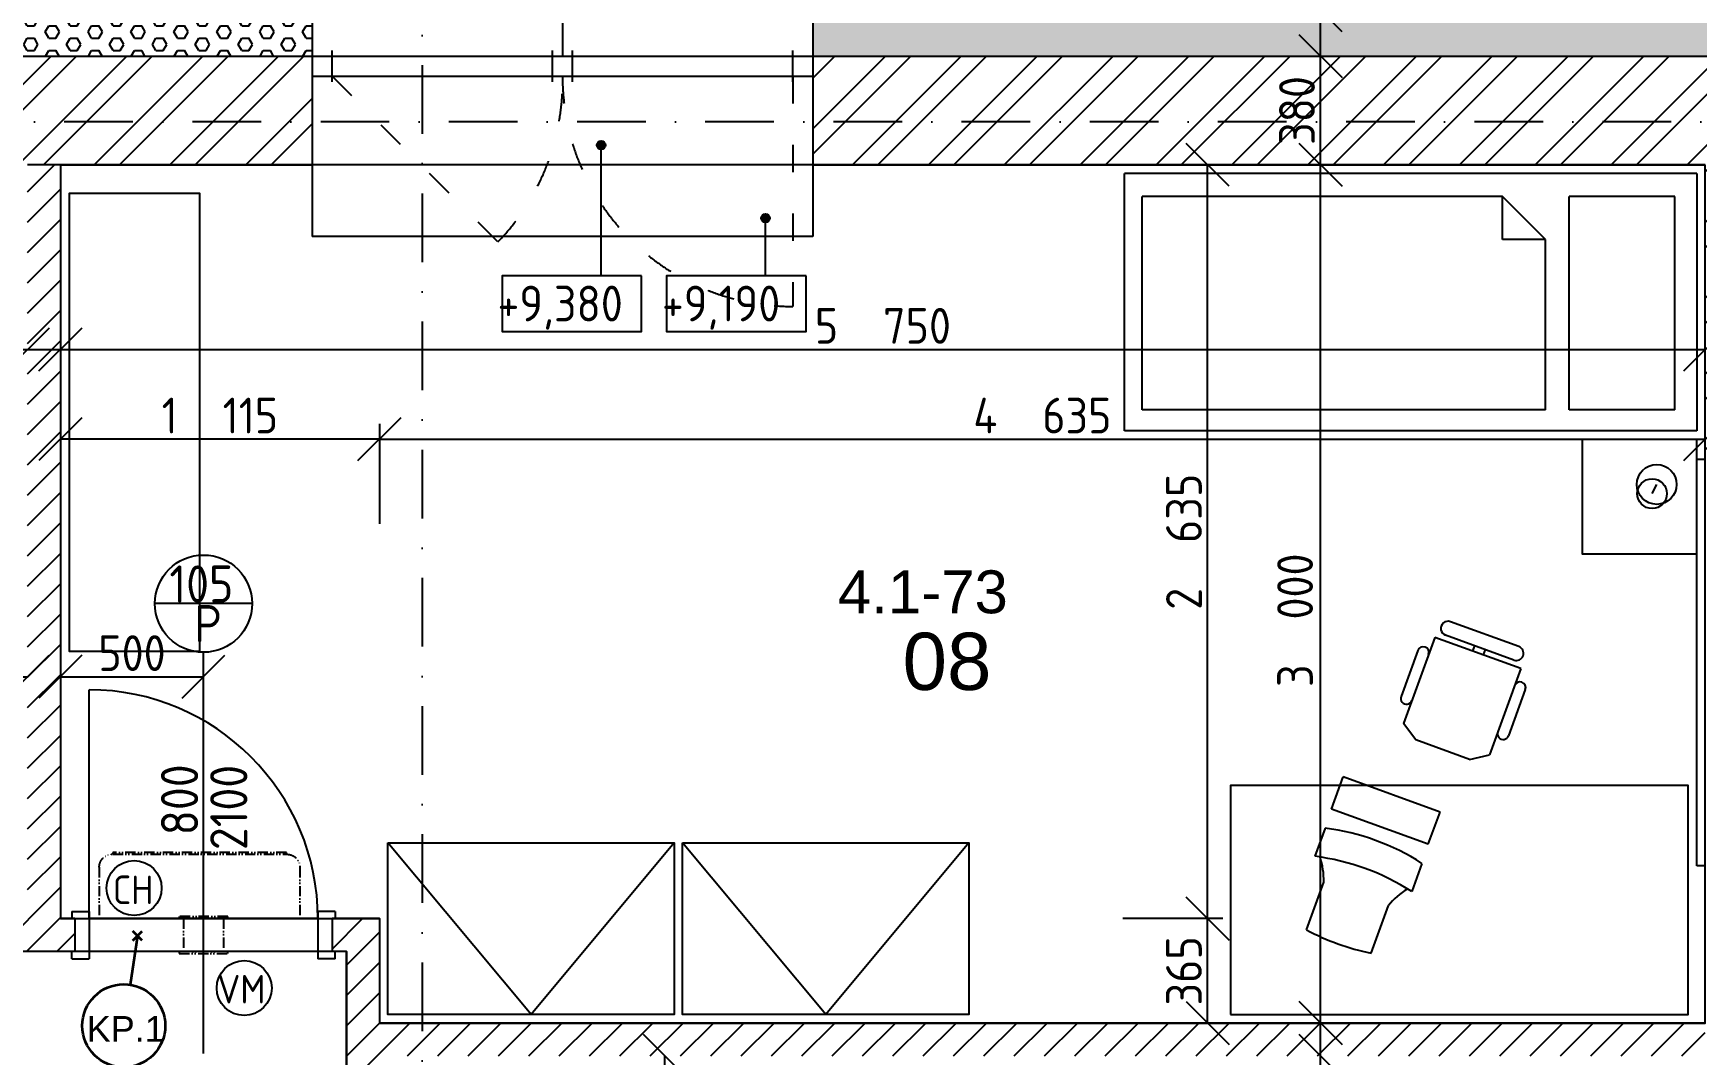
# Model space of a CAD drawing. Extents: x 4511820 to 5180432, y -1526536 to -944957.
# Drawn here: x 5034696 to 5040511, y -1072229 to -1068658 of the extents above; entities that cross this region are included whole.
import ezdxf

# ---------------------------------------------------------------- set-up
doc = ezdxf.new("R2010")
doc.units = 0
doc.header["$MEASUREMENT"] = 0
for name, pattern in [('ACAD_ISO03W100', [30, 12, -18]), ('ACAD_ISO12W100', [22, 12, -3, 0.5, -3, 0.5, -3]), ('BODKOCIARKOVANA_3', [5.6, 3, -1.3, 0, -1.3])]:
    doc.linetypes.add(name, pattern=pattern)
doc.layers.get('0').update_dxf_attribs({"linetype": 'CONTINUOUS'})
doc.layers.get('Defpoints').update_dxf_attribs({"color": 61, "linetype": 'CONTINUOUS'})
for name, color, linetype in [('DVERE', 45, 'CONTINUOUS'), ('HATCH', 7, 'CONTINUOUS'), ('KÓTY', 4, 'CONTINUOUS'), ('MÚRY', 1, 'CONTINUOUS'), ('OKNÁ', 143, 'CONTINUOUS'), ('osi', 253, 'CONTINUOUS'), ('Plochy', 41, 'CONTINUOUS'), ('POPIS', 7, 'CONTINUOUS'), ('TENKÁ', 7, 'CONTINUOUS'), ('ZARIADENIE', 47, 'CONTINUOUS'), ('ZZ-chladenie', 133, 'CONTINUOUS'), ('zz-vetr', 52, 'CONTINUOUS'), ('ŠRAFY', 82, 'CONTINUOUS')]:
    doc.layers.add(name, color=color, linetype=linetype)
doc.layers.add('preklady', color=74, linetype='CONTINUOUS', lineweight=35)
doc.styles.add('ARIAL', font='arial.ttf')
doc.styles.add('STYLE1', font='isocp.shx')
doc.dimstyles.new('STANDARD-50', dxfattribs={"dimtxt": 125, "dimasz": 150, "dimexe": 10, "dimexo": 200, "dimgap": 20, "dimtad": 1, "dimdsep": 46, "dimlunit": 6, "dimtxsty": 'STYLE1', "dimblk1": 'OBLIQUE', "dimblk2": 'OBLIQUE', "dimsah": 1, "dimcen": 2.5, "dimse1": 1, "dimse2": 1, "dimadec": 0, "dimazin": 0, "dimtfac": 1, "dimtmove": 1, "dimatfit": 3, "dimldrblk": 'OBLIQUE', "dimfxl": 1, "dimtolj": 1, "dimtzin": 0, "dimarcsym": 0})
pattern_1 = [(45, (462343.18, 70767), (-132.5825215, 132.5825215), []), (45, (462431.57, 70767), (-132.5825215, 132.5825215), [])]
pattern_2 = [(45, (515270.5, 400718.02), (-53.0330086, 53.0330086), [])]

# ---------------------------------------------------------------- blocks, each defined once
blk = doc.blocks.new('JEDNOPOSTEL')
at = {"layer": 'ZARIADENIE', "ltscale": 0.25}
for p, q in [((4449069, -1322230.2), (4447069, -1322230.2)), ((4447069, -1323130.2), (4447069, -1322230.2)), ((4449069, -1322230.2), (4449069, -1323130.2)), ((4449069, -1323130.2), (4447069, -1323130.2)), ((4448913, -1323349.6), (4448929.1, -1323317.4))]:
    blk.add_line(p, q, dxfattribs=at)
at = {"layer": 'ZARIADENIE', "color": 76, "ltscale": 0.25}
for p, q in [((4448390.6, -1322311.3), (4447130.6, -1322311.3)), ((4447130.6, -1323056.9), (4447130.6, -1322311.3)), ((4448540.6, -1322461.3), (4448390.6, -1322311.3)), ((4448390.6, -1322461.3), (4448390.6, -1322311.3)), ((4448992.6, -1322311.3), (4448623.3, -1322311.3)), ((4448623.3, -1323056.9), (4448623.3, -1322311.3)), ((4448992.6, -1323056.9), (4448992.6, -1322311.3)), ((4448540.6, -1322461.3), (4448390.6, -1322461.3)), ((4448540.6, -1323056.9), (4448540.6, -1322461.3)), ((4448540.6, -1323056.9), (4447130.6, -1323056.9)), ((4448992.6, -1323056.9), (4448623.3, -1323056.9))]:
    blk.add_line(p, q, dxfattribs=at)
at = {"layer": 'ZARIADENIE'}
blk.add_lwpolyline([(4448669, -1323160.2), (4448669, -1323560.2), (4449069, -1323560.2), (4449069, -1323160.2)], close=True, dxfattribs=at)
at = {"layer": 'ZARIADENIE', "ltscale": 0.25}
for centre, radius in [((4448929.1, -1323317.4), 69.7), ((4448913, -1323349.6), 51.9)]:
    blk.add_circle(centre, radius, dxfattribs=at)
blk = doc.blocks.new('SKRINA')
at = {"layer": 'ZARIADENIE'}
for p, q in [((4449069, -1324645.2), (4448469, -1324145.2)), ((4448469, -1325145.2), (4449069, -1324645.2))]:
    blk.add_line(p, q, dxfattribs=at)
blk.add_lwpolyline([(4448469, -1324145.2), (4448469, -1325145.2), (4449069, -1325145.2), (4449069, -1324145.2)], close=True, dxfattribs=at)
blk = doc.blocks.new('_OBLIQUE')
at = {"color": 0, "linetype": 'ByBlock'}
blk.add_line((-0.5, -0.5), (0.5, 0.5), dxfattribs=at)
blk = doc.blocks.new('*D20402')
at = {"layer": 'Defpoints', "color": 0}
for p in [(5030286, -1069736.2), (5034676, -1069736.2), (5034676, -1069763.5)]:
    blk.add_point(p, dxfattribs=at)
at = {"layer": 'KÓTY', "color": 0, "lineweight": -2}
blk.add_line((5030286, -1069763.5), (5034676, -1069763.5), dxfattribs=at)
at = {"layer": 'KÓTY', "color": 0, "linetype": 'ByBlock', "lineweight": -2, "xscale": 150, "yscale": 150, "zscale": 150, "rotation": 180}
blk.add_blockref('_OBLIQUE', (5030286, -1069763.5), dxfattribs=at)
at = {"layer": 'KÓTY', "color": 0, "linetype": 'ByBlock', "lineweight": -2, "xscale": 150, "yscale": 150, "zscale": 150}
blk.add_blockref('_OBLIQUE', (5034676, -1069763.5), dxfattribs=at)
at = {"layer": 'KÓTY', "color": 0, "insert": (5032481, -1069681), "char_height": 125, "attachment_point": 5, "style": 'STYLE1'}
blk.add_mtext('\\A1;4ﾠ390', dxfattribs=at)
blk = doc.blocks.new('*D20403')
at = {"layer": 'Defpoints', "color": 0}
for p in [(5034676, -1069736.2), (5034791, -1069736.2), (5034791, -1069763.5)]:
    blk.add_point(p, dxfattribs=at)
at = {"layer": 'KÓTY', "color": 0, "lineweight": -2}
blk.add_line((5034676, -1069763.5), (5034791, -1069763.5), dxfattribs=at)
at = {"layer": 'KÓTY', "color": 0, "linetype": 'ByBlock', "lineweight": -2, "xscale": 150, "yscale": 150, "zscale": 150, "rotation": 180}
blk.add_blockref('_OBLIQUE', (5034676, -1069763.5), dxfattribs=at)
at = {"layer": 'KÓTY', "color": 0, "linetype": 'ByBlock', "lineweight": -2, "xscale": 150, "yscale": 150, "zscale": 150}
blk.add_blockref('_OBLIQUE', (5034791, -1069763.5), dxfattribs=at)
at = {"layer": 'KÓTY', "color": 0, "insert": (5034566, -1069651), "char_height": 125, "attachment_point": 5, "style": 'STYLE1'}
blk.add_mtext('\\A1;115', dxfattribs=at)
blk = doc.blocks.new('*D20404')
at = {"layer": 'Defpoints', "color": 0}
for p in [(5040541, -1069448.7), (5034791, -1069736.2), (5040541, -1069763.5)]:
    blk.add_point(p, dxfattribs=at)
at = {"layer": 'KÓTY', "color": 0, "lineweight": -2}
blk.add_line((5034791, -1069763.5), (5040541, -1069763.5), dxfattribs=at)
at = {"layer": 'KÓTY', "color": 0, "linetype": 'ByBlock', "lineweight": -2, "xscale": 150, "yscale": 150, "zscale": 150, "rotation": 180}
blk.add_blockref('_OBLIQUE', (5034791, -1069763.5), dxfattribs=at)
at = {"layer": 'KÓTY', "color": 0, "linetype": 'ByBlock', "lineweight": -2, "xscale": 150, "yscale": 150, "zscale": 150}
blk.add_blockref('_OBLIQUE', (5040541, -1069763.5), dxfattribs=at)
at = {"layer": 'KÓTY', "color": 0, "insert": (5037666, -1069681), "char_height": 125, "attachment_point": 5, "style": 'STYLE1'}
blk.add_mtext('\\A1;5ﾠ750', dxfattribs=at)
blk = doc.blocks.new('*D20405')
at = {"layer": 'Defpoints', "color": 0}
for p in [(5034676, -1070907.5), (5033291, -1071060.4), (5034676, -1071060.4)]:
    blk.add_point(p, dxfattribs=at)
at = {"layer": 'KÓTY', "color": 0, "lineweight": -2}
blk.add_line((5033291, -1070907.5), (5034676, -1070907.5), dxfattribs=at)
at = {"layer": 'KÓTY', "color": 0, "linetype": 'ByBlock', "lineweight": -2, "xscale": 150, "yscale": 150, "zscale": 150, "rotation": 180}
blk.add_blockref('_OBLIQUE', (5033291, -1070907.5), dxfattribs=at)
at = {"layer": 'KÓTY', "color": 0, "linetype": 'ByBlock', "lineweight": -2, "xscale": 150, "yscale": 150, "zscale": 150}
blk.add_blockref('_OBLIQUE', (5034676, -1070907.5), dxfattribs=at)
at = {"layer": 'KÓTY', "color": 0, "insert": (5033983.5, -1070825), "char_height": 125, "attachment_point": 5, "style": 'STYLE1'}
blk.add_mtext('\\A1;1ﾠ385', dxfattribs=at)
blk = doc.blocks.new('*D20406')
at = {"layer": 'Defpoints', "color": 0}
for p in [(5035291, -1070907.5), (5034791, -1071753.2), (5035291, -1071753.2)]:
    blk.add_point(p, dxfattribs=at)
at = {"layer": 'KÓTY', "color": 0, "lineweight": -2}
blk.add_line((5034791, -1070907.5), (5035291, -1070907.5), dxfattribs=at)
at = {"layer": 'KÓTY', "color": 0, "linetype": 'ByBlock', "lineweight": -2, "xscale": 150, "yscale": 150, "zscale": 150, "rotation": 180}
blk.add_blockref('_OBLIQUE', (5034791, -1070907.5), dxfattribs=at)
at = {"layer": 'KÓTY', "color": 0, "linetype": 'ByBlock', "lineweight": -2, "xscale": 150, "yscale": 150, "zscale": 150}
blk.add_blockref('_OBLIQUE', (5035291, -1070907.5), dxfattribs=at)
at = {"layer": 'KÓTY', "color": 0, "insert": (5035041, -1070825), "char_height": 125, "attachment_point": 5, "style": 'STYLE1'}
blk.add_mtext('\\A1;500', dxfattribs=at)
blk = doc.blocks.new('*D20409')
at = {"layer": 'Defpoints', "color": 0}
for p in [(5039196.2, -1072233.2), (5039196.2, -1072233.2), (5039191, -1075428.2)]:
    blk.add_point(p, dxfattribs=at)
at = {"layer": 'KÓTY', "color": 0, "lineweight": -2}
blk.add_line((5039196.2, -1075428.2), (5039196.2, -1072233.2), dxfattribs=at)
at = {"layer": 'KÓTY', "color": 0, "linetype": 'ByBlock', "lineweight": -2, "xscale": 150, "yscale": 150, "zscale": 150}
for p, rotation in [((5039196.2, -1072233.2), 90), ((5039196.2, -1075428.2), 270)]:
    blk.add_blockref('_OBLIQUE', p, dxfattribs=dict(at, rotation=rotation))
at = {"layer": 'KÓTY', "color": 0, "insert": (5039113.6, -1073830.7), "char_height": 125, "attachment_point": 5, "rotation": 90, "style": 'STYLE1'}
blk.add_mtext('\\A1;3ﾠ195', dxfattribs=at)
blk = doc.blocks.new('*D20410')
at = {"layer": 'Defpoints', "color": 0}
for p in [(5039196.2, -1072118.2), (5039196.2, -1072118.2), (5039196.2, -1072233.2)]:
    blk.add_point(p, dxfattribs=at)
at = {"layer": 'KÓTY', "color": 0, "lineweight": -2}
blk.add_line((5039196.2, -1072233.2), (5039196.2, -1072118.2), dxfattribs=at)
at = {"layer": 'KÓTY', "color": 0, "linetype": 'ByBlock', "lineweight": -2, "xscale": 150, "yscale": 150, "zscale": 150}
for p, rotation in [((5039196.2, -1072118.2), 90), ((5039196.2, -1072233.2), 270)]:
    blk.add_blockref('_OBLIQUE', p, dxfattribs=dict(at, rotation=rotation))
at = {"layer": 'KÓTY', "color": 0, "insert": (5039092, -1072354), "char_height": 125, "attachment_point": 5, "rotation": 90, "style": 'STYLE1'}
blk.add_mtext('\\A1;115', dxfattribs=at)
blk = doc.blocks.new('*D20411')
at = {"layer": 'Defpoints', "color": 0}
for p in [(5039196.2, -1069118.2), (5039196.2, -1069118.2), (5039196.2, -1072118.2)]:
    blk.add_point(p, dxfattribs=at)
at = {"layer": 'KÓTY', "color": 0, "lineweight": -2}
blk.add_line((5039196.2, -1072118.2), (5039196.2, -1069118.2), dxfattribs=at)
at = {"layer": 'KÓTY', "color": 0, "linetype": 'ByBlock', "lineweight": -2, "xscale": 150, "yscale": 150, "zscale": 150}
for p, rotation in [((5039196.2, -1069118.2), 90), ((5039196.2, -1072118.2), 270)]:
    blk.add_blockref('_OBLIQUE', p, dxfattribs=dict(at, rotation=rotation))
at = {"layer": 'KÓTY', "color": 0, "insert": (5039107, -1070710), "char_height": 125, "attachment_point": 5, "rotation": 90, "style": 'STYLE1'}
blk.add_mtext('\\A1;3ﾠ000', dxfattribs=at)
blk = doc.blocks.new('*D20421')
at = {"layer": 'Defpoints', "color": 0}
for p in [(5039196.2, -1068738.2), (5039196.2, -1068738.2), (5039196.2, -1069118.2)]:
    blk.add_point(p, dxfattribs=at)
at = {"layer": 'KÓTY', "color": 0, "lineweight": -2}
blk.add_line((5039196.2, -1069118.2), (5039196.2, -1068738.2), dxfattribs=at)
at = {"layer": 'KÓTY', "color": 0, "linetype": 'ByBlock', "lineweight": -2, "xscale": 150, "yscale": 150, "zscale": 150}
for p, rotation in [((5039196.2, -1068738.2), 90), ((5039196.2, -1069118.2), 270)]:
    blk.add_blockref('_OBLIQUE', p, dxfattribs=dict(at, rotation=rotation))
at = {"layer": 'KÓTY', "color": 0, "insert": (5039113.7, -1068928.2), "char_height": 125, "attachment_point": 5, "rotation": 90, "style": 'STYLE1'}
blk.add_mtext('\\A1;380', dxfattribs=at)
blk = doc.blocks.new('*D20422')
at = {"layer": 'Defpoints', "color": 0}
for p in [(5039196.2, -1068578.2), (5039196.2, -1068578.2), (5039196.2, -1068738.2)]:
    blk.add_point(p, dxfattribs=at)
at = {"layer": 'KÓTY', "color": 0, "lineweight": -2}
blk.add_line((5039196.2, -1068738.2), (5039196.2, -1068578.2), dxfattribs=at)
at = {"layer": 'KÓTY', "color": 0, "linetype": 'ByBlock', "lineweight": -2, "xscale": 150, "yscale": 150, "zscale": 150}
for p, rotation in [((5039196.2, -1068578.2), 90), ((5039196.2, -1068738.2), 270)]:
    blk.add_blockref('_OBLIQUE', p, dxfattribs=dict(at, rotation=rotation))
at = {"layer": 'KÓTY', "color": 0, "insert": (5039040, -1068460), "char_height": 125, "attachment_point": 5, "rotation": 90, "style": 'STYLE1'}
blk.add_mtext('\\A1;160', dxfattribs=at)
blk = doc.blocks.new('*D20438')
at = {"layer": 'Defpoints', "color": 0}
for p in [(5035906, -1071753.2), (5038801, -1071753.2), (5035906, -1072118.2)]:
    blk.add_point(p, dxfattribs=at)
at = {"layer": 'KÓTY', "color": 0, "lineweight": -2}
blk.add_line((5038801, -1072118.2), (5038801, -1071753.2), dxfattribs=at)
at = {"layer": 'KÓTY', "color": 0, "linetype": 'ByBlock', "lineweight": -2, "xscale": 150, "yscale": 150, "zscale": 150}
for p, rotation in [((5038801, -1071753.2), 90), ((5038801, -1072118.2), 270)]:
    blk.add_blockref('_OBLIQUE', p, dxfattribs=dict(at, rotation=rotation))
at = {"layer": 'KÓTY', "color": 0, "insert": (5038718.5, -1071935.7), "char_height": 125, "attachment_point": 5, "rotation": 90, "style": 'STYLE1'}
blk.add_mtext('\\A1;365', dxfattribs=at)
blk = doc.blocks.new('*D20439')
at = {"layer": 'Defpoints', "color": 0}
for p in [(5035906, -1069118.2), (5038801, -1069118.2), (5035906, -1071753.2)]:
    blk.add_point(p, dxfattribs=at)
at = {"layer": 'KÓTY', "color": 0, "lineweight": -2}
blk.add_line((5038801, -1071753.2), (5038801, -1069118.2), dxfattribs=at)
at = {"layer": 'KÓTY', "color": 0, "linetype": 'ByBlock', "lineweight": -2, "xscale": 150, "yscale": 150, "zscale": 150}
for p, rotation in [((5038801, -1069118.2), 90), ((5038801, -1071753.2), 270)]:
    blk.add_blockref('_OBLIQUE', p, dxfattribs=dict(at, rotation=rotation))
at = {"layer": 'KÓTY', "color": 0, "insert": (5038718.5, -1070435.7), "char_height": 125, "attachment_point": 5, "rotation": 90, "style": 'STYLE1'}
blk.add_mtext('\\A1;2ﾠ635', dxfattribs=at)
blk = doc.blocks.new('*D20440')
at = {"layer": 'Defpoints', "color": 0}
for p in [(5036598.8, -1072233.2), (5036904, -1072233.2), (5036598.8, -1072978.2)]:
    blk.add_point(p, dxfattribs=at)
at = {"layer": 'KÓTY', "color": 0, "lineweight": -2}
blk.add_line((5036904, -1072978.2), (5036904, -1072233.2), dxfattribs=at)
at = {"layer": 'KÓTY', "color": 0, "linetype": 'ByBlock', "lineweight": -2, "xscale": 150, "yscale": 150, "zscale": 150}
for p, rotation in [((5036904, -1072233.2), 90), ((5036904, -1072978.2), 270)]:
    blk.add_blockref('_OBLIQUE', p, dxfattribs=dict(at, rotation=rotation))
at = {"layer": 'KÓTY', "color": 0, "insert": (5036821.5, -1072605.7), "char_height": 125, "attachment_point": 5, "rotation": 90, "style": 'STYLE1'}
blk.add_mtext('\\A1;745', dxfattribs=at)
blk = doc.blocks.new('*D20451')
at = {"layer": 'Defpoints', "color": 0}
for p in [(5034791, -1070077), (5034791, -1071753.2), (5035906, -1071753.2)]:
    blk.add_point(p, dxfattribs=at)
at = {"layer": 'KÓTY', "color": 0, "lineweight": -2}
blk.add_line((5035906, -1070077), (5034791, -1070077), dxfattribs=at)
at = {"layer": 'KÓTY', "color": 0, "linetype": 'ByBlock', "lineweight": -2, "xscale": 150, "yscale": 150, "zscale": 150, "rotation": 180}
blk.add_blockref('_OBLIQUE', (5034791, -1070077), dxfattribs=at)
at = {"layer": 'KÓTY', "color": 0, "linetype": 'ByBlock', "lineweight": -2, "xscale": 150, "yscale": 150, "zscale": 150}
blk.add_blockref('_OBLIQUE', (5035906, -1070077), dxfattribs=at)
at = {"layer": 'KÓTY', "color": 0, "insert": (5035348.5, -1069994.5), "char_height": 125, "attachment_point": 5, "style": 'STYLE1'}
blk.add_mtext('\\A1;1ﾠ115', dxfattribs=at)
blk = doc.blocks.new('*D20453')
at = {"layer": 'Defpoints', "color": 0}
for p in [(5040541, -1070077), (5035906, -1071753.2), (5040541, -1071843.2)]:
    blk.add_point(p, dxfattribs=at)
at = {"layer": 'KÓTY', "color": 0, "lineweight": -2}
blk.add_line((5035906, -1070077), (5040541, -1070077), dxfattribs=at)
at = {"layer": 'KÓTY', "color": 0, "linetype": 'ByBlock', "lineweight": -2, "xscale": 150, "yscale": 150, "zscale": 150, "rotation": 180}
blk.add_blockref('_OBLIQUE', (5035906, -1070077), dxfattribs=at)
at = {"layer": 'KÓTY', "color": 0, "linetype": 'ByBlock', "lineweight": -2, "xscale": 150, "yscale": 150, "zscale": 150}
blk.add_blockref('_OBLIQUE', (5040541, -1070077), dxfattribs=at)
at = {"layer": 'KÓTY', "color": 0, "insert": (5038223.5, -1069994.5), "char_height": 125, "attachment_point": 5, "style": 'STYLE1'}
blk.add_mtext('\\A1;4ﾠ635', dxfattribs=at)
blk = doc.blocks.new('chlad2')
at = {"layer": 'ZZ-chladenie', "linetype": 'ACAD_ISO12W100', "ltscale": 3}
for p, q in [((5102412.5, -1105747.3), (5102592.5, -1105747.3)), ((5102412.5, -1106448.4), (5102592.5, -1106448.4))]:
    blk.add_line(p, q, dxfattribs=at)
blk.add_lwpolyline([(5102367.5, -1106402), (5102360.8, -1106402), (5102360.8, -1105794.8), (5102367.5, -1105794.8)], close=True, dxfattribs=at)
for centre, start, end in [((5102412.5, -1105792.3), 90, 180), ((5102412.5, -1106403.4), 180, 270)]:
    blk.add_arc(centre, 45, start, end, dxfattribs=at)
blk = doc.blocks.new('*D21276')
at = {"layer": 'Defpoints', "color": 0}
for p in [(5039921, -1062598.2), (5039921, -1068738.2), (5042987.5, -1068738.2)]:
    blk.add_point(p, dxfattribs=at)
at = {"layer": 'KÓTY', "color": 0, "lineweight": -2}
blk.add_line((5042987.5, -1062598.2), (5042987.5, -1068738.2), dxfattribs=at)
at = {"layer": 'KÓTY', "color": 0, "linetype": 'ByBlock', "lineweight": -2, "xscale": 150, "yscale": 150, "zscale": 150}
for p, rotation in [((5042987.5, -1062598.2), 90), ((5042987.5, -1068738.2), 270)]:
    blk.add_blockref('_OBLIQUE', p, dxfattribs=dict(at, rotation=rotation))
at = {"layer": 'KÓTY', "color": 0, "insert": (5042905, -1065668.2), "char_height": 125, "attachment_point": 5, "rotation": 90, "style": 'STYLE1'}
blk.add_mtext('\\A1;6ﾠ140', dxfattribs=at)
blk = doc.blocks.new('*D45351')
at = {"layer": 'Defpoints', "color": 0}
for p in [(5035671, -1066883.6), (5033921, -1068738.2), (5035671, -1068738.2)]:
    blk.add_point(p, dxfattribs=at)
at = {"layer": 'KÓTY', "color": 0, "lineweight": -2}
blk.add_line((5033921, -1066883.6), (5035671, -1066883.6), dxfattribs=at)
at = {"layer": 'KÓTY', "color": 0, "linetype": 'ByBlock', "lineweight": -2, "xscale": 150, "yscale": 150, "zscale": 150, "rotation": 180}
blk.add_blockref('_OBLIQUE', (5033921, -1066883.6), dxfattribs=at)
at = {"layer": 'KÓTY', "color": 0, "linetype": 'ByBlock', "lineweight": -2, "xscale": 150, "yscale": 150, "zscale": 150}
blk.add_blockref('_OBLIQUE', (5035671, -1066883.6), dxfattribs=at)
at = {"layer": 'KÓTY', "color": 0, "insert": (5034796, -1066801.1), "char_height": 125, "attachment_point": 5, "style": 'STYLE1'}
blk.add_mtext('\\A1;1ﾠ750', dxfattribs=at)
blk = doc.blocks.new('*D45352')
at = {"layer": 'Defpoints', "color": 0}
for p in [(5037421, -1066883.6), (5035671, -1068738.2), (5037421, -1068738.2)]:
    blk.add_point(p, dxfattribs=at)
at = {"layer": 'KÓTY', "color": 0, "lineweight": -2}
blk.add_line((5035671, -1066883.6), (5037421, -1066883.6), dxfattribs=at)
at = {"layer": 'KÓTY', "color": 0, "linetype": 'ByBlock', "lineweight": -2, "xscale": 150, "yscale": 150, "zscale": 150, "rotation": 180}
blk.add_blockref('_OBLIQUE', (5035671, -1066883.6), dxfattribs=at)
at = {"layer": 'KÓTY', "color": 0, "linetype": 'ByBlock', "lineweight": -2, "xscale": 150, "yscale": 150, "zscale": 150}
blk.add_blockref('_OBLIQUE', (5037421, -1066883.6), dxfattribs=at)
at = {"layer": 'KÓTY', "color": 0, "insert": (5036546, -1066801.1), "char_height": 125, "attachment_point": 5, "style": 'STYLE1'}
blk.add_mtext('\\A1;1ﾠ750', dxfattribs=at)
blk = doc.blocks.new('*D45353')
at = {"layer": 'Defpoints', "color": 0}
for p in [(5040921, -1066883.6), (5037421, -1068738.2), (5040921, -1068738.2)]:
    blk.add_point(p, dxfattribs=at)
at = {"layer": 'KÓTY', "color": 0, "lineweight": -2}
blk.add_line((5037421, -1066883.6), (5040921, -1066883.6), dxfattribs=at)
at = {"layer": 'KÓTY', "color": 0, "linetype": 'ByBlock', "lineweight": -2, "xscale": 150, "yscale": 150, "zscale": 150, "rotation": 180}
blk.add_blockref('_OBLIQUE', (5037421, -1066883.6), dxfattribs=at)
at = {"layer": 'KÓTY', "color": 0, "linetype": 'ByBlock', "lineweight": -2, "xscale": 150, "yscale": 150, "zscale": 150}
blk.add_blockref('_OBLIQUE', (5040921, -1066883.6), dxfattribs=at)
at = {"layer": 'KÓTY', "color": 0, "insert": (5039171, -1066801.1), "char_height": 125, "attachment_point": 5, "style": 'STYLE1'}
blk.add_mtext('\\A1;3ﾠ500', dxfattribs=at)

msp = doc.modelspace()

# ---------------------------------------------------------------- hatches: boundary and pattern name
at = {"layer": 'HATCH'}
h = msp.add_hatch(color=256, dxfattribs=at)
h.dxf.hatch_style = 1
h.paths.add_polyline_path([(5036696, -1069049.672, -2.41421356), (5036681, -1069034.672, -0.41421356)])
h = msp.add_hatch(color=256, dxfattribs=at)
h.dxf.hatch_style = 1
h.paths.add_polyline_path([(5037271, -1069304.172, -2.41421356), (5037256, -1069289.172, -0.41421356)])
at = {"layer": 'ŠRAFY'}
h = msp.add_hatch(dxfattribs=at)
h.set_pattern_fill('HEX', color=256, scale=200)
h.paths.add_polyline_path([(5035671, -1068578.172), (5033921, -1068578.172), (5033921, -1068738.172), (5035671, -1068738.172)])
h = msp.add_hatch(dxfattribs=at)
h.set_pattern_fill('HEX', color=256, scale=200)
h.paths.add_polyline_path([(5037421, -1068738.172), (5040921, -1068738.172), (5040921, -1070148.172), (5041081, -1070148.172), (5041081, -1068578.172), (5040881, -1068578.172), (5040721, -1068578.172), (5040521, -1068578.172), (5037421, -1068578.172)])
h = msp.add_hatch(dxfattribs=at)
h.set_pattern_fill('ANSI32', color=256, scale=500)
h.set_pattern_definition(pattern_1)
h.paths.add_polyline_path([(5033921, -1068738.172), (5033921, -1068808.172), (5033921, -1069118.172), (5034676, -1069118.172), (5034791, -1069118.172), (5035671, -1069118.172), (5035671, -1068808.172), (5035671, -1068738.172)])
h = msp.add_hatch(dxfattribs=at)
h.set_pattern_fill('ANSI32', color=256, scale=500)
h.set_pattern_definition(pattern_1)
h.paths.add_polyline_path([(5037421, -1069118.172), (5040541, -1069118.172), (5040541, -1070148.172), (5040921, -1070148.172), (5040921, -1068738.172), (5037421, -1068738.172)])
h.paths.add_polyline_path([(5038988.691, -1069071.971), (5038988.691, -1068784.373), (5039238.691, -1068784.373), (5039238.691, -1069071.971)], flags=24)
at = {"layer": 'ŠRAFY', "ltscale": 0.25}
h = msp.add_hatch(dxfattribs=at)
h.set_pattern_fill('ANSI31', color=256, scale=600, style=0)
h.set_pattern_definition(pattern_2)
h.paths.add_polyline_path([(5034831, -1071868.172), (5034841, -1071868.172), (5034841, -1071753.172), (5034831, -1071753.172), (5034791, -1071753.172), (5034791, -1069118.172), (5034676, -1069118.172), (5034676, -1071753.172), (5033751, -1071753.172), (5033741, -1071753.172), (5033741, -1071868.172), (5033751, -1071868.172)])
h = msp.add_hatch(dxfattribs=at)
h.set_pattern_fill('ANSI31', color=256, scale=600, style=0)
h.set_pattern_definition(pattern_2)
h.paths.add_polyline_path([(5035906, -1072118.172), (5035906, -1071753.172), (5035751, -1071753.172), (5035741, -1071753.172), (5035741, -1071868.172), (5035751, -1071868.172), (5035791, -1071868.172), (5035791, -1072518.172), (5035791, -1072528.172), (5035906, -1072528.172), (5035906, -1072518.172), (5035906, -1072233.172), (5040541, -1072233.172), (5040541, -1072118.172)])

# ---------------------------------------------------------------- linework, layer by layer
at = {"layer": 'DVERE', "ltscale": 0.25}
for p, q in [((5035461, -1070652.016), (5035121, -1070652.016)), ((5035291, -1072224.672), (5035291, -1070822.016)), ((5034891, -1071753.172), (5034891, -1070953.172)), ((5034831, -1071728.172), (5034891, -1071728.172)), ((5034831, -1071728.172), (5034831, -1071753.172)), ((5034891, -1071728.172), (5034891, -1071893.172)), ((5035691, -1071753.172), (5034891, -1071753.172)), ((5035751, -1071728.172), (5035691, -1071728.172)), ((5035691, -1071728.172), (5035691, -1071893.172)), ((5035751, -1071728.172), (5035751, -1071753.172)), ((5034831, -1071893.172), (5034831, -1071868.172)), ((5035691, -1071868.172), (5034891, -1071868.172)), ((5035751, -1071893.172), (5035751, -1071868.172)), ((5034831, -1071893.172), (5034891, -1071893.172)), ((5035751, -1071893.172), (5035691, -1071893.172))]:
    msp.add_line(p, q, dxfattribs=at)
msp.add_circle((5035291, -1070652.016), 170, dxfattribs=at)
msp.add_arc((5034891, -1071753.172), 800, 0, 90, dxfattribs=at)
at = {"layer": 'KÓTY', "ltscale": 0.25}
for p, q in [((5035906, -1070023.597), (5035906, -1070373.597)), ((5038854.403, -1071753.172), (5038504.403, -1071753.172))]:
    msp.add_line(p, q, dxfattribs=at)
at = {"layer": 'MÚRY'}
for p, q in [((5035671, -1068578.172), (5035671, -1069118.172)), ((5037421, -1068578.172), (5037421, -1069118.172)), ((5034791, -1069118.172), (5035671, -1069118.172)), ((5034791, -1069118.172), (5034791, -1071753.172)), ((5037421, -1069118.172), (5040541, -1069118.172)), ((5034841, -1071753.172), (5034791, -1071753.172)), ((5035906, -1071753.172), (5035741, -1071753.172)), ((5035906, -1071753.172), (5035906, -1072118.172)), ((5034841, -1071868.172), (5033741, -1071868.172)), ((5035791, -1071868.172), (5035741, -1071868.172)), ((5035791, -1071868.172), (5035791, -1072528.172)), ((5040541, -1072118.172), (5035906, -1072118.172))]:
    msp.add_line(p, q, dxfattribs=at)
at = {"layer": 'MÚRY', "ltscale": 0.25}
for p, q in [((5034841, -1071753.172), (5034841, -1071868.172)), ((5035741, -1071753.172), (5035741, -1071868.172))]:
    msp.add_line(p, q, dxfattribs=at)
at = {"layer": 'OKNÁ', "ltscale": 0.25}
for p, q in [((5036546, -1068124.318), (5036546, -1068738.172)), ((5035671, -1068738.172), (5037421, -1068738.172)), ((5035741, -1068828.172), (5035741, -1068718.172)), ((5035741, -1068828.172), (5035741, -1068718.172)), ((5036511, -1068828.172), (5036511, -1068718.172)), ((5036511, -1068828.172), (5036511, -1068718.172)), ((5036581, -1068828.172), (5036581, -1068718.172)), ((5036581, -1068828.172), (5036581, -1068718.172)), ((5037351, -1068828.172), (5037351, -1068718.172)), ((5037351, -1068828.172), (5037351, -1068718.172)), ((5035671, -1068808.172), (5037421, -1068808.172))]:
    msp.add_line(p, q, dxfattribs=at)
at = {"layer": 'OKNÁ', "linetype": 'ACAD_ISO03W100', "ltscale": 8}
for p, q in [((5035741, -1068808.172), (5036320.309, -1069387.481)), ((5037351, -1068808.172), (5037351, -1069613.172))]:
    msp.add_line(p, q, dxfattribs=at)
for centre, radius, start, end in [((5035741, -1068828.172), 805.248, 316.0063061, 1.4232048), ((5037351, -1068808.172), 805, 180, 270)]:
    msp.add_arc(centre, radius, start, end, dxfattribs=at)
at = {"layer": 'osi', "linetype": 'BODKOCIARKOVANA_3', "ltscale": 80}
for p, q in [((5036056, -1047260.98), (5036056, -1084778.172)), ((5041766, -1068968.172), (4978096, -1068968.172))]:
    msp.add_line(p, q, dxfattribs=at)
at = {"layer": 'Plochy'}
for points in [[(5040541, -1069118.172), (5034791, -1069118.172), (5034791, -1071753.172), (5035906, -1071753.172), (5035906, -1072118.172), (5040541, -1072118.172)], [(5034121, -1075728.172), (5035791, -1075728.172), (5035791, -1071893.172), (5035791, -1071868.172), (5030171, -1071868.172), (5030171, -1073428.172), (5033521, -1073428.172), (5033521, -1075428.172), (5034121, -1075428.172), (5034121, -1075728.172)]]:
    msp.add_lwpolyline(points, close=True, dxfattribs=at)
at = {"layer": 'preklady'}
for p, q in [((5035060.383, -1071813.383), (5035034.221, -1071984.188)), ((5035043.765, -1071829.999), (5035076.999, -1071796.765)), ((5035077, -1071830), (5035043.766, -1071796.766))]:
    msp.add_line(p, q, dxfattribs=at)
at = {"layer": 'preklady', "ltscale": 0.25}
msp.add_circle((5035012.267, -1072127.517), 145, dxfattribs=at)
at = {"layer": 'TENKÁ'}
for p, q in [((5033921, -1068738.172), (5035671, -1068738.172)), ((5037421, -1068738.172), (5040921, -1068738.172)), ((5036681, -1069505.672), (5036681, -1069049.672)), ((5034791, -1069118.172), (5034676, -1069118.172)), ((5037421, -1069118.172), (5035671, -1069118.172)), ((5035671, -1069118.172), (5035671, -1069368.172)), ((5037421, -1069118.172), (5037421, -1069368.172)), ((5037256, -1069505.672), (5037256, -1069304.172)), ((5037421, -1069368.172), (5035671, -1069368.172))]:
    msp.add_line(p, q, dxfattribs=at)
at = {"layer": 'TENKÁ', "ltscale": 0.25}
for p, q in [((5040511, -1071568.172), (5040511, -1070148.172)), ((5040541, -1070148.172), (5040511, -1070148.172)), ((5040541, -1071568.172), (5040511, -1071568.172))]:
    msp.add_line(p, q, dxfattribs=at)
at = {"layer": 'TENKÁ'}
for points in [[(5036822.307, -1069505.672), (5036334.693, -1069505.672), (5036334.693, -1069701.071), (5036822.307, -1069701.071)], [(5037397.307, -1069505.672), (5036909.693, -1069505.672), (5036909.693, -1069701.071), (5037397.307, -1069701.071)]]:
    msp.add_lwpolyline(points, close=True, dxfattribs=at)
for centre in [(5036681, -1069049.672), (5037256, -1069304.172)]:
    msp.add_circle(centre, 15, dxfattribs=at)
at = {"layer": 'ZARIADENIE', "color": 33, "ltscale": 0.25}
for p, q in [((5039889.108, -1070802.299), (5039650.037, -1070715.284)), ((5039595.28, -1070769.847), (5039485.834, -1071070.549)), ((5039895.982, -1070879.294), (5039595.28, -1070769.847)), ((5039872.007, -1070849.284), (5039632.936, -1070762.269)), ((5039535.953, -1070815.895), (5039477.368, -1070976.855)), ((5039733.678, -1070798.936), (5039726.837, -1070817.73)), ((5039771.265, -1070812.617), (5039764.425, -1070831.411)), ((5039895.982, -1070879.294), (5039786.535, -1071179.995)), ((5039911.83, -1070952.703), (5039853.245, -1071113.663)), ((5039528.534, -1071128.658), (5039485.834, -1071070.549)), ((5039716.473, -1071197.062), (5039528.534, -1071128.658)), ((5039716.473, -1071197.062), (5039786.535, -1071179.995))]:
    msp.add_line(p, q, dxfattribs=at)
at = {"layer": 'ZARIADENIE', "color": 8, "ltscale": 0.25}
for p, q in [((5039234.326, -1071370.195), (5039275.369, -1071257.432)), ((5039613.658, -1071380.559), (5039275.369, -1071257.432)), ((5039572.616, -1071493.323), (5039234.326, -1071370.195)), ((5039572.616, -1071493.323), (5039613.658, -1071380.559)), ((5039212.258, -1071436.874), (5039176.419, -1071535.343)), ((5039550.548, -1071560.001), (5039514.708, -1071658.47)), ((5039146.894, -1071791.888), (5039207.414, -1071625.611)), ((5039372.42, -1071873.973), (5039432.941, -1071707.696))]:
    msp.add_line(p, q, dxfattribs=at)
at = {"layer": 'ZARIADENIE', "color": 45, "ltscale": 0.25}
msp.add_lwpolyline([(5035278.767, -1070818.172), (5035278.767, -1069218.172), (5034821, -1069218.172), (5034821, -1070818.172)], close=True, dxfattribs=at)
at = {"layer": 'ZARIADENIE'}
msp.add_lwpolyline([(5038881, -1072088.172), (5040481, -1072088.172), (5040481, -1071288.172), (5038881, -1071288.172)], close=True, dxfattribs=at)
at = {"layer": 'ZARIADENIE', "color": 33, "ltscale": 0.25}
for centre, radius, start, end in [((5039641.486, -1070738.777), 25, 70, 250), ((5039554.747, -1070822.735), 20, 340, 160), ((5039880.558, -1070825.792), 25, 250, 70), ((5039893.036, -1070945.862), 20, 340, 160), ((5039496.162, -1070983.695), 20, 160, 340), ((5039834.452, -1071106.822), 20, 160, 340)]:
    msp.add_arc(centre, radius, start, end, dxfattribs=at)
at = {"layer": 'ZARIADENIE', "color": 8, "ltscale": 0.25}
for centre, radius, start, end in [((5039107.787, -1072250.192), 820, 57.3196165, 82.6803835), ((5039071.947, -1072348.66), 820, 57.3196165, 82.6803835), ((5038937.268, -1071621.438), 270.179, 359.1150371, 18.0280976), ((5039642.567, -1071878.146), 270.179, 121.9719025, 140.8849629), ((5039537.095, -1071070.678), 820, 241.5850319, 258.4149681)]:
    msp.add_arc(centre, radius, start, end, dxfattribs=at)
at = {"layer": 'ZZ-chladenie'}
msp.add_circle((5035048.463, -1071646.245), 96, dxfattribs=at)
at = {"layer": 'zz-vetr', "linetype": 'ACAD_ISO12W100', "lineweight": -2, "ltscale": 3}
for p, q in [((5035221, -1071753.172), (5035221, -1071868.172)), ((5035361, -1071753.172), (5035361, -1071868.172))]:
    msp.add_line(p, q, dxfattribs=at)
for points in [[(5035376, -1071753.172), (5035376, -1071746.172), (5035206, -1071746.172), (5035206, -1071753.172)], [(5035376, -1071875.172), (5035376, -1071868.172), (5035206, -1071868.172), (5035206, -1071875.172)]]:
    msp.add_lwpolyline(points, close=True, dxfattribs=at)
at = {"layer": 'zz-vetr'}
msp.add_circle((5035433.389, -1071995.79), 96, dxfattribs=at)

# ---------------------------------------------------------------- block references
at = {"layer": 'ZARIADENIE', "color": 2}
msp.add_blockref('JEDNOPOSTEL', (591442, 253082.02), dxfattribs=at)
at = {"layer": 'ZARIADENIE', "color": 2, "xscale": -1, "rotation": 89.9999999999999}
for p in [(3711790.809, 3376980.828), (3712820.809, 3376980.828)]:
    msp.add_blockref('SKRINA', p, dxfattribs=at)
at = {"layer": 'ZZ-chladenie', "xscale": -1, "rotation": 89.99999999999993}
msp.add_blockref('chlad2', (3929179.464, 4030839.328), dxfattribs=at)

# ---------------------------------------------------------------- texts
at = {"layer": 'DVERE', "style": 'STYLE1'}
for s, p in [('105', (5035171.97, -1070648.516)), ('P', (5035258.97, -1070787.152))]:
    msp.add_text(s, height=130, dxfattribs=at).set_placement(p)
at = {"layer": 'POPIS', "lineweight": 40, "ltscale": 0.25, "style": 'ARIAL'}
for s, height, p in [('4.1-73', 150, (5037508.769, -1070685.751)), ('08', 200, (5037734.811, -1070953.751))]:
    msp.add_text(s, height=height, dxfattribs=at).set_placement(p)
at = {"layer": 'preklady', "linetype": 'Continuous', "lineweight": 20, "style": 'ARIAL'}
msp.add_text('KP.1', height=90, dxfattribs=at).set_placement((5034883.003, -1072183.774))
at = {"layer": 'TENKÁ', "ltscale": 0.25, "style": 'STYLE1'}
for s, p in [('+9,380', (5036318.754, -1069665.49)), ('+9,190', (5036893.754, -1069665.49))]:
    msp.add_text(s, height=125, dxfattribs=at).set_placement(p)
at = {"layer": 'TENKÁ', "linetype": 'Continuous', "style": 'STYLE1'}
for s, p in [('800', (5035272.417, -1071461.977)), ('2100', (5035444.524, -1071513.751))]:
    msp.add_text(s, height=130, rotation=90, dxfattribs=at).set_placement(p)
at = {"layer": 'ZZ-chladenie', "style": 'STYLE1'}
msp.add_text('CH', height=100, dxfattribs=at).set_placement((5034973.836, -1071702.444))
at = {"layer": 'zz-vetr', "style": 'STYLE1'}
msp.add_text('VM', height=100, dxfattribs=at).set_placement((5035339.082, -1072049.802))

# ---------------------------------------------------------------- dimensions: what is measured, and where the dimension line sits
at = {"layer": 'KÓTY'}
for base, p1, p2, picture, middle in [((5042987.5, -1068738.172), (5039921, -1062598.172), (5039921, -1068738.172), '*D21276', (5042904.957, -1065668.172)), ((5039196.191, -1068738.172), (5039196.191, -1069118.172), (5039196.191, -1068738.172), '*D20421', (5039113.691, -1068928.172)), ((5038801, -1069118.172), (5035906, -1071753.172), (5035906, -1069118.172), '*D20439', (5038718.457, -1070435.672)), ((5038801, -1071753.172), (5035906, -1072118.172), (5035906, -1071753.172), '*D20438', (5038718.5, -1071935.672)), ((5036904, -1072233.172), (5036598.82, -1072978.172), (5036598.82, -1072233.172), '*D20440', (5036821.5, -1072605.672)), ((5039196.191, -1072233.172), (5039191, -1075428.172), (5039196.191, -1072233.172), '*D20409', (5039113.649, -1073830.672))]:
    dim = msp.add_linear_dim(base=base, p1=p1, p2=p2, angle=90, dimstyle='STANDARD-50', dxfattribs=at)
    dim.commit()
    dim.dimension.update_dxf_attribs({"geometry": picture, "text_midpoint": middle})
for base, p1, p2, picture, middle in [((5035671, -1066883.627), (5033921, -1068738.172), (5035671, -1068738.172), '*D45351', (5034796, -1066801.084)), ((5037421, -1066883.627), (5035671, -1068738.172), (5037421, -1068738.172), '*D45352', (5036546, -1066801.084)), ((5040921, -1066883.627), (5037421, -1068738.172), (5040921, -1068738.172), '*D45353', (5039171, -1066801.084))]:
    dim = msp.add_linear_dim(base=base, p1=p1, p2=p2, dimstyle='STANDARD-50', override={"dimtxsty": 'STYLE1', "dimldrblk": 'OBLIQUE'}, dxfattribs=at)
    dim.commit()
    dim.dimension.update_dxf_attribs({"geometry": picture, "text_midpoint": middle})
for base, p1, p2, picture, middle in [((5039196.191, -1068578.172), (5039196.191, -1068738.172), (5039196.191, -1068578.172), '*D20422', (5039122.5, -1068460)), ((5039196.191, -1069118.172), (5039196.191, -1072118.172), (5039196.191, -1069118.172), '*D20411', (5039189.5, -1070710)), ((5039196.191, -1072118.172), (5039196.191, -1072233.172), (5039196.191, -1072118.172), '*D20410', (5039174.5, -1072354))]:
    dim = msp.add_linear_dim(base=base, p1=p1, p2=p2, angle=90, dimstyle='STANDARD-50', dxfattribs=at)
    dim.commit()
    dim.dimension.update_dxf_attribs({"geometry": picture, "text_midpoint": middle, "dimtype": 160})
for base, p1, p2, picture, middle in [((5040541, -1069763.5), (5034791, -1069736.191), (5040541, -1069448.691), '*D20404', (5037666, -1069680.957)), ((5034676, -1069763.5), (5030286, -1069736.191), (5034676, -1069736.191), '*D20402', (5032481, -1069680.957)), ((5034791, -1070077), (5035906, -1071753.172), (5034791, -1071753.172), '*D20451', (5035348.5, -1069994.457)), ((5040541, -1070077), (5035906, -1071753.172), (5040541, -1071843.172), '*D20453', (5038223.5, -1069994.457)), ((5034676, -1070907.5), (5033291, -1071060.352), (5034676, -1071060.352), '*D20405', (5033983.5, -1070824.957)), ((5035291, -1070907.5), (5034791, -1071753.172), (5035291, -1071753.172), '*D20406', (5035041, -1070825))]:
    dim = msp.add_linear_dim(base=base, p1=p1, p2=p2, dimstyle='STANDARD-50', dxfattribs=at)
    dim.commit()
    dim.dimension.update_dxf_attribs({"geometry": picture, "text_midpoint": middle})
dim = msp.add_linear_dim(base=(5034791, -1069763.5), p1=(5034676, -1069736.191), p2=(5034791, -1069736.191), dimstyle='STANDARD-50', dxfattribs=at)
dim.commit()
dim.dimension.update_dxf_attribs({"geometry": '*D20403', "text_midpoint": (5034566, -1069733.5), "dimtype": 160})

doc.saveas('drawing.dxf')
